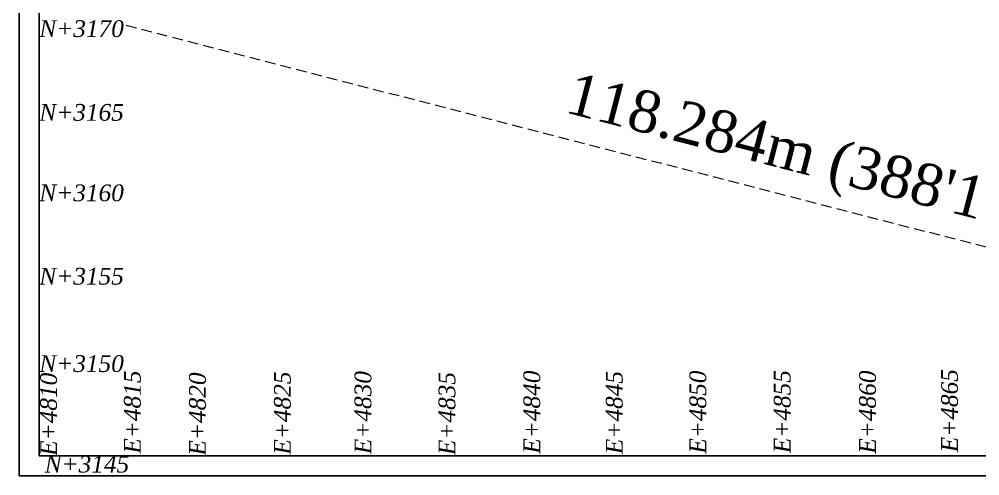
# Model space of a CAD drawing. Extents: x 1878645 to 3043969, y -1160829 to -603973.
# Drawn here: x 2144850 to 2202198, y -1160829 to -1133567 of the extents above; entities that cross this region are included whole.
import ezdxf
from ezdxf.enums import TextEntityAlignment as Align

# ---------------------------------------------------------------- set-up
doc = ezdxf.new("R2010")
doc.units = 0
doc.header["$LTSCALE"] = 100
doc.linetypes.add('Hidden', pattern=[9.525, 6.35, -3.175])
for name, color, linetype in [('BOUNDARY', 7, 'Continuous'), ('BY MEASUREMENTS', 7, 'Continuous'), ('LATLONG', 7, 'Continuous'), ('TEMPLE', 6, 'Continuous')]:
    doc.layers.add(name, color=color, linetype=linetype)
doc.styles.add('TR', font='times.ttf', dxfattribs={"height": 2.4})
doc.styles.add('TR1', font='timesi.ttf')

msp = doc.modelspace()

# ---------------------------------------------------------------- linework, layer by layer
at = {"layer": 'BOUNDARY', "color": 7, "linetype": 'Hidden', "lineweight": 15}
msp.add_lwpolyline([(2231170.35053, -1154551.61036), (2151049.72938, -1133905.58388)], dxfattribs=at)
at = {"layer": 'TEMPLE'}
msp.add_lwpolyline([(2257249.72938, -1048428.61387), (2144849.72938, -1048428.61387), (2144849.72938, -1160828.61387), (2257249.72938, -1160828.61387)], close=True, dxfattribs=at)
msp.add_lwpolyline([(2256049.72938, -1049628.61387), (2146049.72938, -1049628.61387), (2146049.72938, -1159628.61387), (2256049.72938, -1159628.61387), (2256049.72938, -1049628.61387)], dxfattribs=at)

# ---------------------------------------------------------------- texts
at = {"layer": 'BY MEASUREMENTS', "style": 'TR'}
msp.add_text('118.284m (388\'1")', height=2500, rotation=345.46436257, dxfattribs=at).set_placement((2191334.87355, -1141784.33375), align=Align.MIDDLE)
at = {"layer": 'LATLONG', "style": 'TR1'}
for s, p in [('N+3170', (2146049.72938, -1134628.61387)), ('N+3165', (2146049.72938, -1139628.61387)), ('N+3160', (2146049.72938, -1144434.42067)), ('N+3155', (2146049.72938, -1149413.72695)), ('N+3150', (2146049.72938, -1154628.61387)), ('N+3145', (2146370.19344, -1160634.71868))]:
    msp.add_text(s, height=1000, dxfattribs=at).set_placement(p)
for s, p in [('E+4810', (2147100.93245, -1159638.68432)), ('E+4815', (2152103.67063, -1159507.18323)), ('E+4820', (2155990.57702, -1159621.5751)), ('E+4825', (2161062.31485, -1159565.50065)), ('E+4830', (2165870.60712, -1159536.91573)), ('E+4835', (2170886.61607, -1159594.97234)), ('E+4840', (2175952.46608, -1159509.1654)), ('E+4845', (2180875.36538, -1159537.80249)), ('E+4850', (2185864.12608, -1159509.00891)), ('E+4855', (2190901.35856, -1159480.42399)), ('E+4860', (2195995.8261, -1159509.00891)), ('E+4865', (2200890.10787, -1159423.25414))]:
    msp.add_text(s, height=1000, rotation=90, dxfattribs=at).set_placement(p)

doc.saveas('drawing.dxf')
